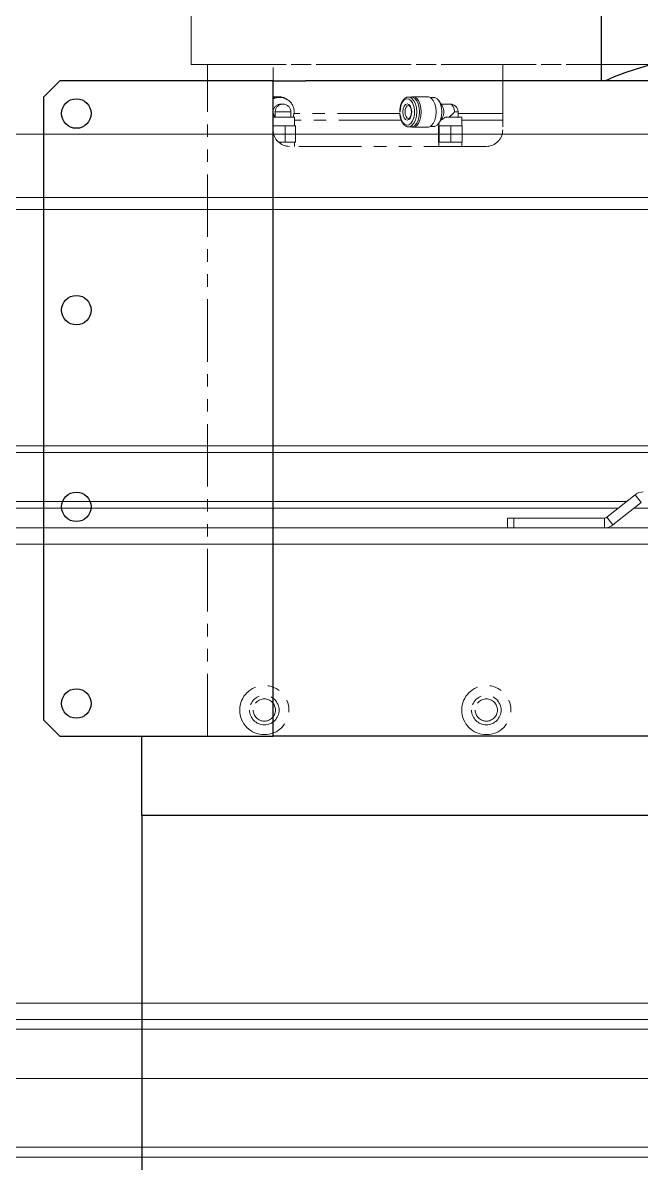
# Model space of a CAD drawing. Extents: x 500 to 100500, y -14500 to 21140.
# Drawn here: x 8320.2 to 8508.7, y -6648.3 to -6300.3 of the extents above; entities that cross this region are included whole.
import ezdxf

# ---------------------------------------------------------------- set-up
doc = ezdxf.new("R2010")
doc.units = 0
doc.linetypes.add('PHANTOM', pattern=[12.7, 6.35, -1.27, 1.27, -1.27, 1.27, -1.27])
doc.linetypes.add('SLD-Solid', pattern=[0])
doc.layers.get('0').update_dxf_attribs({"linetype": 'CONTINUOUS'})
doc.layers.add('D', color=7, linetype='CONTINUOUS')
doc.layers.add('MODEL', color=7, linetype='SLD-Solid', lineweight=15)

# ---------------------------------------------------------------- blocks, each defined once
blk = doc.blocks.new('KASDADS')
at = {"layer": 'MODEL', "color": 4}
for p, q in [((-51602.52, -66286.79, 21.36), (-51051.16, -66286.79, 21.36)), ((-51588.56, -66306.05, 21.36), (-51046.16, -66306.05, 21.36)), ((-51884.66, -66309.79, 21.36), (-51239.16, -66309.79, 21.36)), ((-51928.52, -66383.89, 21.36), (-51334.02, -66383.89, 21.36)), ((-51607.52, -66381.89, 21.36), (-51323.02, -66381.89, 21.36)), ((-51362.33, -66398.89, 21.36), (-51928.52, -66398.89, 21.36)), ((-51368.3, -66403.67, 21.36), (-51359.67, -66396.77, 21.36)), ((-51357.8, -66399.11, 21.36), (-51359.67, -66396.77, 21.36)), ((-51607.52, -66400.89, 21.36), (-51364.83, -66400.89, 21.36)), ((-51366.43, -66406.01, 21.36), (-51357.8, -66399.11, 21.36)), ((-51360.02, -66400.89, 21.36), (-51269.07, -66400.89, 21.36)), ((-51398.58, -66406.89, 21.36), (-51398.58, -66403.89, 21.36)), ((-51398.58, -66403.89, 21.36), (-51396.58, -66403.89, 21.36)), ((-51396.58, -66403.89, 21.36), (-51396.58, -66406.89, 21.36)), ((-51396.58, -66403.89, 21.36), (-51368.93, -66403.89, 21.36)), ((-51368.93, -66406.89, 21.36), (-51368.93, -66403.89, 21.36)), ((-51368.3, -66403.67, 21.36), (-51366.43, -66406.01, 21.36)), ((-51033.02, -66406.89, 21.36), (-51607.52, -66406.89, 21.36)), ((-51607.52, -66411.89, 21.36), (-51053.02, -66411.89, 21.36)), ((-51607.52, -66551.89, 21.36), (-51033.02, -66551.89, 21.36)), ((-51071.02, -66556.89, 21.36), (-51607.52, -66556.89, 21.36)), ((-51607.52, -66559.89, 21.36), (-51066.02, -66559.89, 21.36)), ((-53552.02, -66574.89, 21.36), (-51013.02, -66574.89, 21.36)), ((-53552.02, -66595.89, 21.36), (-51013.02, -66595.89, 21.36)), ((-53552.02, -66598.89, 21.36), (-51013.02, -66598.89, 21.36))]:
    blk.add_line(p, q, dxfattribs=at)
for centre, radius, start, end in [((-51357.17, -66399.89, 21.36), 4, 90, 128.6598), ((-51368.93, -66402.89, 21.36), 1, 270, 308.6598), ((-51368.93, -66402.89, 21.36), 4, 270, 308.6598)]:
    blk.add_arc(centre, radius, start, end, dxfattribs=at)
blk = doc.blocks.new('KA$C100bd9fb')
at = {"color": 60, "linetype": 'PHANTOM', "lineweight": 18, "ltscale": 3}
for p, q in [((430, 220, 21.36), (430, 205, 21.36)), ((20, 205, 21.36), (430, 205, 21.36)), ((430, 205, 21.36), (235, 205, 21.36)), ((335, 205, 21.36), (335, 185, 21.36)), ((405, 185, 21.36), (405, 205, 21.36)), ((425, 0, 21.36), (425, 205, 21.36)), ((357.12, 194.95, 21.36), (356, 194.95, 21.36)), ((362.35, 195.15, 21.36), (357.85, 195.15, 21.36)), ((363.7, 195.05, 21.36), (362.86, 195.05, 21.36)), ((403.37, 194.95, 21.36), (403, 194.95, 21.36)), ((404.27, 195.15, 21.36), (403.37, 195.15, 21.36)), ((353.81, 192.9, 21.36), (351, 192.9, 21.36)), ((354.45, 193.91, 21.36), (353.44, 192.34, 21.36)), ((402.66, 192.9, 21.36), (402, 192.9, 21.36)), ((335, 190, 21.36), (348.6, 190, 21.36)), ((335, 188, 21.36), (347.5, 188, 21.36)), ((347.5, 188.93, 21.36), (347.5, 186.3, 21.36)), ((347.5, 188.93, 21.36), (352.53, 188.93, 21.36)), ((348.6, 190.5, 21.36), (348.6, 188.93, 21.36)), ((348.6, 190.5, 21.36), (349.7, 190.5, 21.36)), ((353.44, 188.66, 21.36), (354.45, 187.09, 21.36)), ((365.94, 188, 21.36), (398.5, 188, 21.36)), ((366.37, 190, 21.36), (398.64, 190, 21.36)), ((398.5, 188.93, 21.36), (398.5, 186.3, 21.36)), ((398.5, 188.93, 21.36), (405, 188.93, 21.36)), ((399.6, 190.5, 21.36), (399.6, 188.93, 21.36)), ((399.6, 190.5, 21.36), (404.37, 190.5, 21.36)), ((404.4, 188.93, 21.36), (404.4, 190.1, 21.36)), ((347.41, 186.3, 21.36), (347.41, 181.3, 21.36)), ((347.41, 186.3, 21.36), (349.11, 186.3, 21.36)), ((349.11, 186.3, 21.36), (350.8, 186.3, 21.36)), ((350.8, 186.3, 21.36), (350.8, 181.3, 21.36)), ((350.8, 186.3, 21.36), (352.6, 186.3, 21.36)), ((352.6, 186.3, 21.36), (354.4, 186.3, 21.36)), ((354.4, 186.3, 21.36), (354.4, 181.3, 21.36)), ((354.4, 186.3, 21.36), (354.5, 186.3, 21.36)), ((354.5, 186.3, 21.36), (354.5, 187.02, 21.36)), ((354.5, 186.3, 21.36), (354.59, 186.3, 21.36)), ((354.59, 186.3, 21.36), (354.59, 181.3, 21.36)), ((356, 186.05, 21.36), (357.12, 186.05, 21.36)), ((357.85, 185.85, 21.36), (362.35, 185.85, 21.36)), ((362.86, 185.95, 21.36), (363.7, 185.95, 21.36)), ((398.21, 186.3, 21.36), (398.21, 181.3, 21.36)), ((398.21, 186.3, 21.36), (399.77, 186.3, 21.36)), ((399.77, 186.3, 21.36), (401.32, 186.3, 21.36)), ((401.32, 186.3, 21.36), (401.32, 181.3, 21.36)), ((401.32, 186.3, 21.36), (403.22, 186.3, 21.36)), ((403.22, 186.3, 21.36), (405, 186.3, 21.36)), ((347.41, 181.3, 21.36), (349.11, 181.3, 21.36)), ((347.5, 181.3, 21.36), (347.5, 180, 21.36)), ((349.11, 181.3, 21.36), (350.8, 181.3, 21.36)), ((350.8, 181.3, 21.36), (352.6, 181.3, 21.36)), ((352.6, 181.3, 21.36), (354.4, 181.3, 21.36)), ((354.4, 181.3, 21.36), (354.5, 181.3, 21.36)), ((354.5, 180, 21.36), (354.5, 181.3, 21.36)), ((354.5, 181.3, 21.36), (354.59, 181.3, 21.36)), ((398.21, 181.3, 21.36), (399.77, 181.3, 21.36)), ((398.5, 181.3, 21.36), (398.5, 180, 21.36)), ((399.77, 181.3, 21.36), (401.32, 181.3, 21.36)), ((401.32, 181.3, 21.36), (403.22, 181.3, 21.36)), ((403.22, 181.3, 21.36), (403.36, 181.3, 21.36)), ((340, 180, 21.36), (400, 180, 21.36)), ((25, 0, 21.36), (425, 0, 21.36))]:
    blk.add_line(p, q, dxfattribs=at)
at = {"color": 60, "linetype": 'PHANTOM', "lineweight": 18, "ltscale": 3, "elevation": 21.36, "flags": 128}
for points in [[(356, 194.95), (355.66, 194.9), (355, 194.55), (354.43, 193.86), (353.98, 192.91), (353.69, 191.75), (353.59, 190.5), (353.69, 189.25), (353.98, 188.09), (354.43, 187.14), (355, 186.45), (355.66, 186.1), (356, 186.05)], [(357.85, 185.85), (357.49, 185.9), (356.81, 186.27), (356.2, 186.99), (355.74, 187.99), (355.44, 189.19), (355.34, 190.5), (355.44, 191.81), (355.74, 193.01), (356.2, 194.01), (356.81, 194.73), (357.49, 195.1), (357.85, 195.15)], [(362.87, 195.05), (362.71, 195.1), (361.99, 195.1), (361.31, 194.73), (360.7, 194.01), (360.23, 193.01), (359.94, 191.81), (359.83, 190.5), (359.94, 189.19), (360.23, 187.99), (360.7, 186.99), (361.31, 186.27), (361.99, 185.9), (362.71, 185.9), (362.87, 185.95)], [(362.86, 195.05), (362.51, 195), (361.83, 194.64), (361.24, 193.94), (360.78, 192.96), (360.49, 191.78), (360.39, 190.5), (360.49, 189.22), (360.78, 188.04), (361.24, 187.06), (361.83, 186.36), (362.51, 186), (362.86, 185.95)], [(363.72, 195.05), (363.35, 195), (362.67, 194.64), (362.08, 193.94), (361.62, 192.96), (361.33, 191.78), (361.23, 190.5), (361.33, 189.22), (361.62, 188.04), (362.08, 187.06), (362.67, 186.36), (363.35, 186), (363.74, 185.95)], [(403.37, 194.95), (404, 194.9), (405, 194.63)], [(404.27, 195.15), (404.92, 195.1), (405, 195.09)], [(351, 192.9), (350.5, 192.72), (350.08, 192.2), (349.8, 191.42), (349.7, 190.5)], [(366.31, 190.5), (366.21, 191.69), (365.93, 192.78), (365.48, 193.67), (364.92, 194.27), (364.28, 194.54), (363.63, 194.45), (363.02, 194.01), (362.51, 193.25), (362.14, 192.26), (361.95, 191.1), (361.95, 189.9), (362.14, 188.74), (362.51, 187.75), (363.02, 186.99), (363.63, 186.55), (364.28, 186.46), (364.92, 186.73), (365.48, 187.33), (365.93, 188.22), (366.21, 189.31), (366.31, 190.5)], [(362.76, 190.5), (362.87, 191.46), (363.16, 192.27), (363.6, 192.81), (364.12, 193), (364.64, 192.81), (365.07, 192.27), (365.37, 191.46), (365.47, 190.5), (365.37, 189.54), (365.07, 188.73), (364.64, 188.19), (364.12, 188), (363.6, 188.19), (363.16, 188.73), (362.87, 189.54), (362.76, 190.5)], [(363.69, 188.5), (363.7, 188.5), (364.11, 188.65), (364.46, 189.09), (364.7, 189.73), (364.78, 190.5), (364.7, 191.27), (364.46, 191.91), (364.11, 192.35), (363.7, 192.5)], [(398.9, 188.93), (398.79, 189.25), (398.61, 190.5)], [(404.45, 188.93), (404.84, 189.58), (405, 190.18)]]:
    blk.add_lwpolyline(points, dxfattribs=at)
at = {"color": 60, "linetype": 'PHANTOM', "lineweight": 18, "ltscale": 3}
for centre, radius in [((340, 8, 21.36), 7.5), ((407.69, 8, 21.36), 7.5), ((340, 8, 21.36), 4.5), ((340, 8, 21.36), 3.4), ((407.69, 8, 21.36), 4.5), ((407.69, 8, 21.36), 3.4)]:
    blk.add_circle(centre, radius, dxfattribs=at)
for centre, radius, start, end in [((403, 190.55, 21.36), 4.39, 62.9042, 180.7166), ((403.37, 190.62, 21.36), 4.53, 68.9176, 124.6271), ((351, 190.5, 21.36), 2.4, 90, 180), ((356.55, 190.5, 21.36), 3.61, 149.4095, 210.5905), ((402, 190.5, 21.36), 2.4, 90, 180), ((401.98, 190.52, 21.36), 2.38, 359.5917, 89.5858), ((402.64, 190.52, 21.36), 2.38, 7.3417, 89.6245), ((340, 185, 21.36), 5, 180, 270), ((400, 185, 21.36), 5, 270, 0)]:
    blk.add_arc(centre, radius, start, end, dxfattribs=at)
for centre, major_axis, ratio, start_param, end_param in [((351, 190.5, 21.36), (-2.3, 2.3), 0.294032, 1.284824, 1.997904), ((402, 190.5, 21.36), (1.83, -1.83), 0.843822, 0.700897, 0.8699)]:
    blk.add_ellipse(centre, major_axis=major_axis, ratio=ratio, start_param=start_param, end_param=end_param, dxfattribs=at)
for points, knots in [([(366.26, 191.76, 21.36), (366.24, 191.93, 21.36), (366.16, 192.5, 21.36), (365.85, 193.35, 21.36), (365.34, 194.22, 21.36), (364.7, 194.78, 21.36), (364.12, 195.06, 21.36), (363.8, 195.02, 21.36), (363.72, 195.01, 21.36)], [0, 0, 0, 0, 0.096209, 0.310517, 0.527579, 0.747869, 0.933466, 1, 1, 1, 1]), ([(362.84, 190.5, 21.36), (362.85, 190.64, 21.36), (362.86, 191.02, 21.36), (362.99, 191.63, 21.36), (363.23, 192.18, 21.36), (363.52, 192.45, 21.36), (363.63, 192.52, 21.36), (363.69, 192.49, 21.36), (363.7, 192.49, 21.36)], [0, 0, 0, 0, 0.119673, 0.340457, 0.558857, 0.765899, 0.97103, 1, 1, 1, 1]), ([(366.39, 190.5, 21.36), (366.39, 190.71, 21.36), (366.38, 191.14, 21.36), (366.3, 191.55, 21.36), (366.26, 191.76, 21.36)], [0, 0, 0, 0, 0.489829, 1, 1, 1, 1]), ([(352.53, 188.93, 21.36), (352.54, 188.92, 21.36), (352.73, 188.71, 21.36), (353.12, 188.39, 21.36), (353.62, 188.12, 21.36), (353.84, 188.12, 21.36), (353.93, 188.13, 21.36)], [0, 0, 0, 0, 0.014158, 0.429537, 0.773183, 1, 1, 1, 1]), ([(363.69, 188.51, 21.36), (363.65, 188.51, 21.36), (363.57, 188.51, 21.36), (363.32, 188.72, 21.36), (363.05, 189.18, 21.36), (362.88, 189.82, 21.36), (362.85, 190.28, 21.36), (362.84, 190.5, 21.36)], [0, 0, 0, 0, 0.169915, 0.37508, 0.592389, 0.804509, 1, 1, 1, 1]), ([(363.75, 185.99, 21.36), (363.89, 185.99, 21.36), (364.26, 185.98, 21.36), (364.84, 186.32, 21.36), (365.43, 186.91, 21.36), (365.9, 187.76, 21.36), (366.23, 188.81, 21.36), (366.37, 189.71, 21.36), (366.38, 190.23, 21.36), (366.38, 190.35, 21.36)], [0, 0, 0, 0, 0.089403, 0.249439, 0.413851, 0.588786, 0.76807, 0.946721, 1, 1, 1, 1])]:
    blk.add_open_spline(points, degree=3, knots=knots, dxfattribs=at)
blk = doc.blocks.new('KJG24hsdg')
at = {"color": 1, "linetype": 'Continuous', "lineweight": 25}
for p, q in [((-18130.42, -19525.29), (-18130.42, -19562.27)), ((-18295.42, -19562.27), (-18300.42, -19567.27)), ((-18230.42, -19562.27), (-18295.42, -19562.27)), ((-18230.42, -19762.27), (-18230.42, -19562.27)), ((-18230.42, -19562.27), (-18220.42, -19562.27)), ((-17880.42, -19562.27), (-18220.42, -19562.27)), ((-18300.42, -19567.27), (-18300.42, -19757.27)), ((-18300.42, -19757.27), (-18295.42, -19762.27)), ((-18295.42, -19762.27), (-18230.42, -19762.27)), ((-18270.42, -19786.42), (-18270.42, -19762.27)), ((-18220.42, -19762.27), (-18230.42, -19762.27)), ((-17880.42, -19762.27), (-18220.42, -19762.27)), ((-17830.42, -19786.42), (-18270.42, -19786.42)), ((-18270.42, -19786.42), (-18270.42, -20028.44))]:
    blk.add_line(p, q, dxfattribs=at)
at = {"color": 1, "linetype": 'Continuous', "lineweight": 25, "flags": 128}
blk.add_lwpolyline([(-18050.42, -19550.29), (-18056.07, -19550.33), (-18061.7, -19550.47), (-18067.28, -19550.7), (-18072.8, -19551.02), (-18078.23, -19551.43), (-18083.55, -19551.92), (-18088.74, -19552.5), (-18093.78, -19553.17), (-18098.64, -19553.91), (-18103.32, -19554.74), (-18107.79, -19555.63), (-18112.03, -19556.6), (-18116.03, -19557.64), (-18119.77, -19558.73), (-18123.23, -19559.89), (-18126.41, -19561.1), (-18129.1, -19562.27)], dxfattribs=at)
at = {"color": 1, "linetype": 'Continuous', "lineweight": 25}
for centre in [(-18290.42, -19572.27), (-18290.42, -19632.27), (-18290.42, -19692.27), (-18290.42, -19752.27)]:
    blk.add_circle(centre, 4.5, dxfattribs=at)

msp = doc.modelspace()

# ---------------------------------------------------------------- block references
at = {"layer": 'D', "color": 0, "xscale": -1}
msp.add_blockref('KA$C100bd9fb', (8801.5, -6518.04, -31.83), dxfattribs=at)
at = {"layer": 'D', "color": 1}
msp.add_blockref('KASDADS', (59866.51, 59952.44, -97.17), dxfattribs=at)
at = {"layer": 'D'}
msp.add_blockref('KJG24hsdg', (26626.92, 13244.24, -10.47), dxfattribs=at)

doc.saveas('drawing.dxf')
